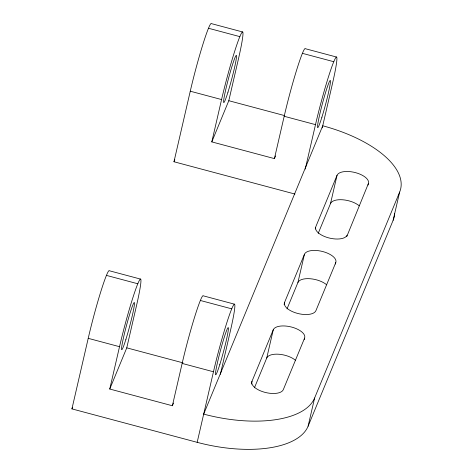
<?xml version="1.0" encoding="UTF-8"?>
<svg xmlns="http://www.w3.org/2000/svg" width="473" height="473" viewBox="0 0 473 473"><rect width="100%" height="100%" fill="white"/><g stroke="black" fill="none" stroke-linecap="round" stroke-linejoin="round"><path stroke-width="0.71" d="M399.655 192.05L314.616 397.994A97.438 44.084 13 0 1 203.686 414.106L322.734 125.783A97.438 44.084 13 0 1 399.655 192.05L393.14 220.27L308.1 426.22A97.438 44.084 13 0 1 197.17 442.332L71.931 408.891L88.22 338.337A48.719 3.258 -75.1 0 1 109.44 270.787L140.747 279.147M173.49 403.049L172.373 405.751L109.754 389.031L119.527 346.697A48.719 3.258 -75.1 0 1 137.803 283.77L106.496 275.41M109.754 389.031L126.764 347.844L136.537 305.511A48.719 3.258 -75.1 0 0 137.803 283.77M294.939 194.054L173.975 161.76L190.264 91.206A48.719 3.258 -75.1 0 1 211.478 23.65L242.791 32.01M275.534 155.913L274.417 158.615L211.798 141.894L221.571 99.561A48.719 3.258 -75.1 0 1 239.846 36.634L208.54 28.274M211.798 141.894L228.802 100.708L238.575 58.374A48.719 3.258 -75.1 0 0 239.846 36.634M172.373 405.751L182.146 363.418A48.719 3.258 -75.1 0 1 203.366 295.862L234.673 304.222M197.17 442.332L213.459 371.772A48.719 3.258 -75.1 0 1 231.735 308.845L200.422 300.491M220.365 374.332L230.463 330.586A48.719 3.258 -75.1 0 0 231.735 308.845M274.417 158.615L284.19 116.281A48.719 3.258 -75.1 0 1 305.41 48.725L336.717 57.085M251.346 384.1L251.997 381.279L273.258 329.793A16.242 7.349 13 0 1 291.746 327.103A16.242 7.349 13 0 1 304.565 338.148L304.24 339.561M305.239 169.092L315.497 124.641A48.719 3.258 -75.1 0 1 333.778 61.715L302.466 53.354M254.433 387.819L266.742 358.014L273.258 329.793M322.243 127.899L332.507 83.449A48.719 3.258 -75.1 0 0 333.778 61.715M284.107 304.446L284.598 302.33L304.441 254.279A16.242 7.349 13 0 1 322.929 251.595A16.242 7.349 13 0 1 335.747 262.639L335.422 264.046M287.022 308.893L297.925 282.499L304.441 254.279M315.29 228.932L315.615 227.525M318.211 233.36L330.521 203.556L337.036 175.329A16.242 7.349 13 0 1 355.525 172.645A16.242 7.349 13 0 1 368.343 183.69L368.018 185.103M346.762 236.589L368.343 183.69M308.1 426.22L314.616 397.994M71.931 408.891L72.487 407.543M173.975 161.76L174.809 159.732M337.036 175.329L315.775 226.815A16.242 7.349 13 0 0 328.593 237.86A16.242 7.349 13 0 0 347.087 235.176M304.565 338.148L283.309 389.634A16.242 7.349 13 0 1 264.821 392.324A16.242 7.349 13 0 1 251.997 381.279M335.747 262.639L315.905 310.69A16.242 7.349 13 0 1 297.416 313.374A16.242 7.349 13 0 1 284.598 302.33M228.802 100.708L284.308 115.524M190.264 91.206L221.571 99.561M284.19 116.281L315.497 124.641M126.764 347.844L182.974 362.85M88.22 338.337L119.527 346.697M182.146 363.418L213.459 371.772M330.521 203.556A16.242 7.349 13 0 1 342.801 199.789A16.242 7.349 13 0 1 359.249 205.832M394.648 213.394A97.438 44.084 13 0 1 393.14 220.27M266.742 358.014A16.242 7.349 13 0 1 279.023 354.253A16.242 7.349 13 0 1 295.471 360.296M297.925 282.499A16.242 7.349 13 0 1 310.205 278.739A16.242 7.349 13 0 1 326.648 284.781M321.894 117.227A24.36 1.626 -75.1 0 0 330.361 80.564A24.36 1.626 -75.1 0 0 319.748 114.342A24.36 1.626 -75.1 0 0 321.894 117.227M227.968 92.152A24.36 1.626 -75.1 0 0 236.435 55.489A24.36 1.626 -75.1 0 0 225.822 89.267A24.36 1.626 -75.1 0 0 227.968 92.152M219.856 364.364A24.36 1.626 -75.1 0 0 228.317 327.7A24.36 1.626 -75.1 0 0 217.71 361.478A24.36 1.626 -75.1 0 0 219.856 364.364M125.924 339.283A24.36 1.626 -75.1 0 0 134.391 302.625A24.36 1.626 -75.1 0 0 123.778 336.398A24.36 1.626 -75.1 0 0 125.924 339.283"/></g></svg>
